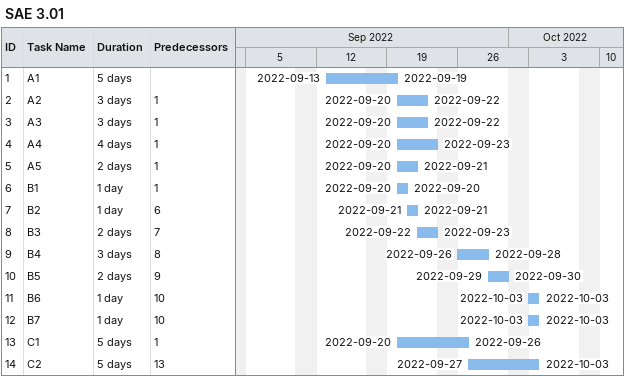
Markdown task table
SAE 3.01

| ID | Task | Duration | Start | Finish | Predecessors |
|---|---|---|---|---|---|
| 1 | A1 | 5d | 2022-09-13 | 2022-09-19 |  |
| 2 | A2 | 3d | 2022-09-20 | 2022-09-22 | 1 |
| 3 | A3 | 3d | 2022-09-20 | 2022-09-22 | 1 |
| 4 | A4 | 4d | 2022-09-20 | 2022-09-23 | 1 |
| 5 | A5 | 2d | 2022-09-20 | 2022-09-21 | 1 |
| 6 | B1 | 1d | 2022-09-20 | 2022-09-20 | 1 |
| 7 | B2 | 1d | 2022-09-21 | 2022-09-21 | 6 |
| 8 | B3 | 2d | 2022-09-22 | 2022-09-23 | 7 |
| 9 | B4 | 3d | 2022-09-26 | 2022-09-28 | 8 |
| 10 | B5 | 2d | 2022-09-29 | 2022-09-30 | 9 |
| 11 | B6 | 1d | 2022-10-03 | 2022-10-03 | 10 |
| 12 | B7 | 1d | 2022-10-03 | 2022-10-03 | 10 |
| 13 | C1 | 5d | 2022-09-20 | 2022-09-26 | 1 |
| 14 | C2 | 5d | 2022-09-27 | 2022-10-03 | 13 |
